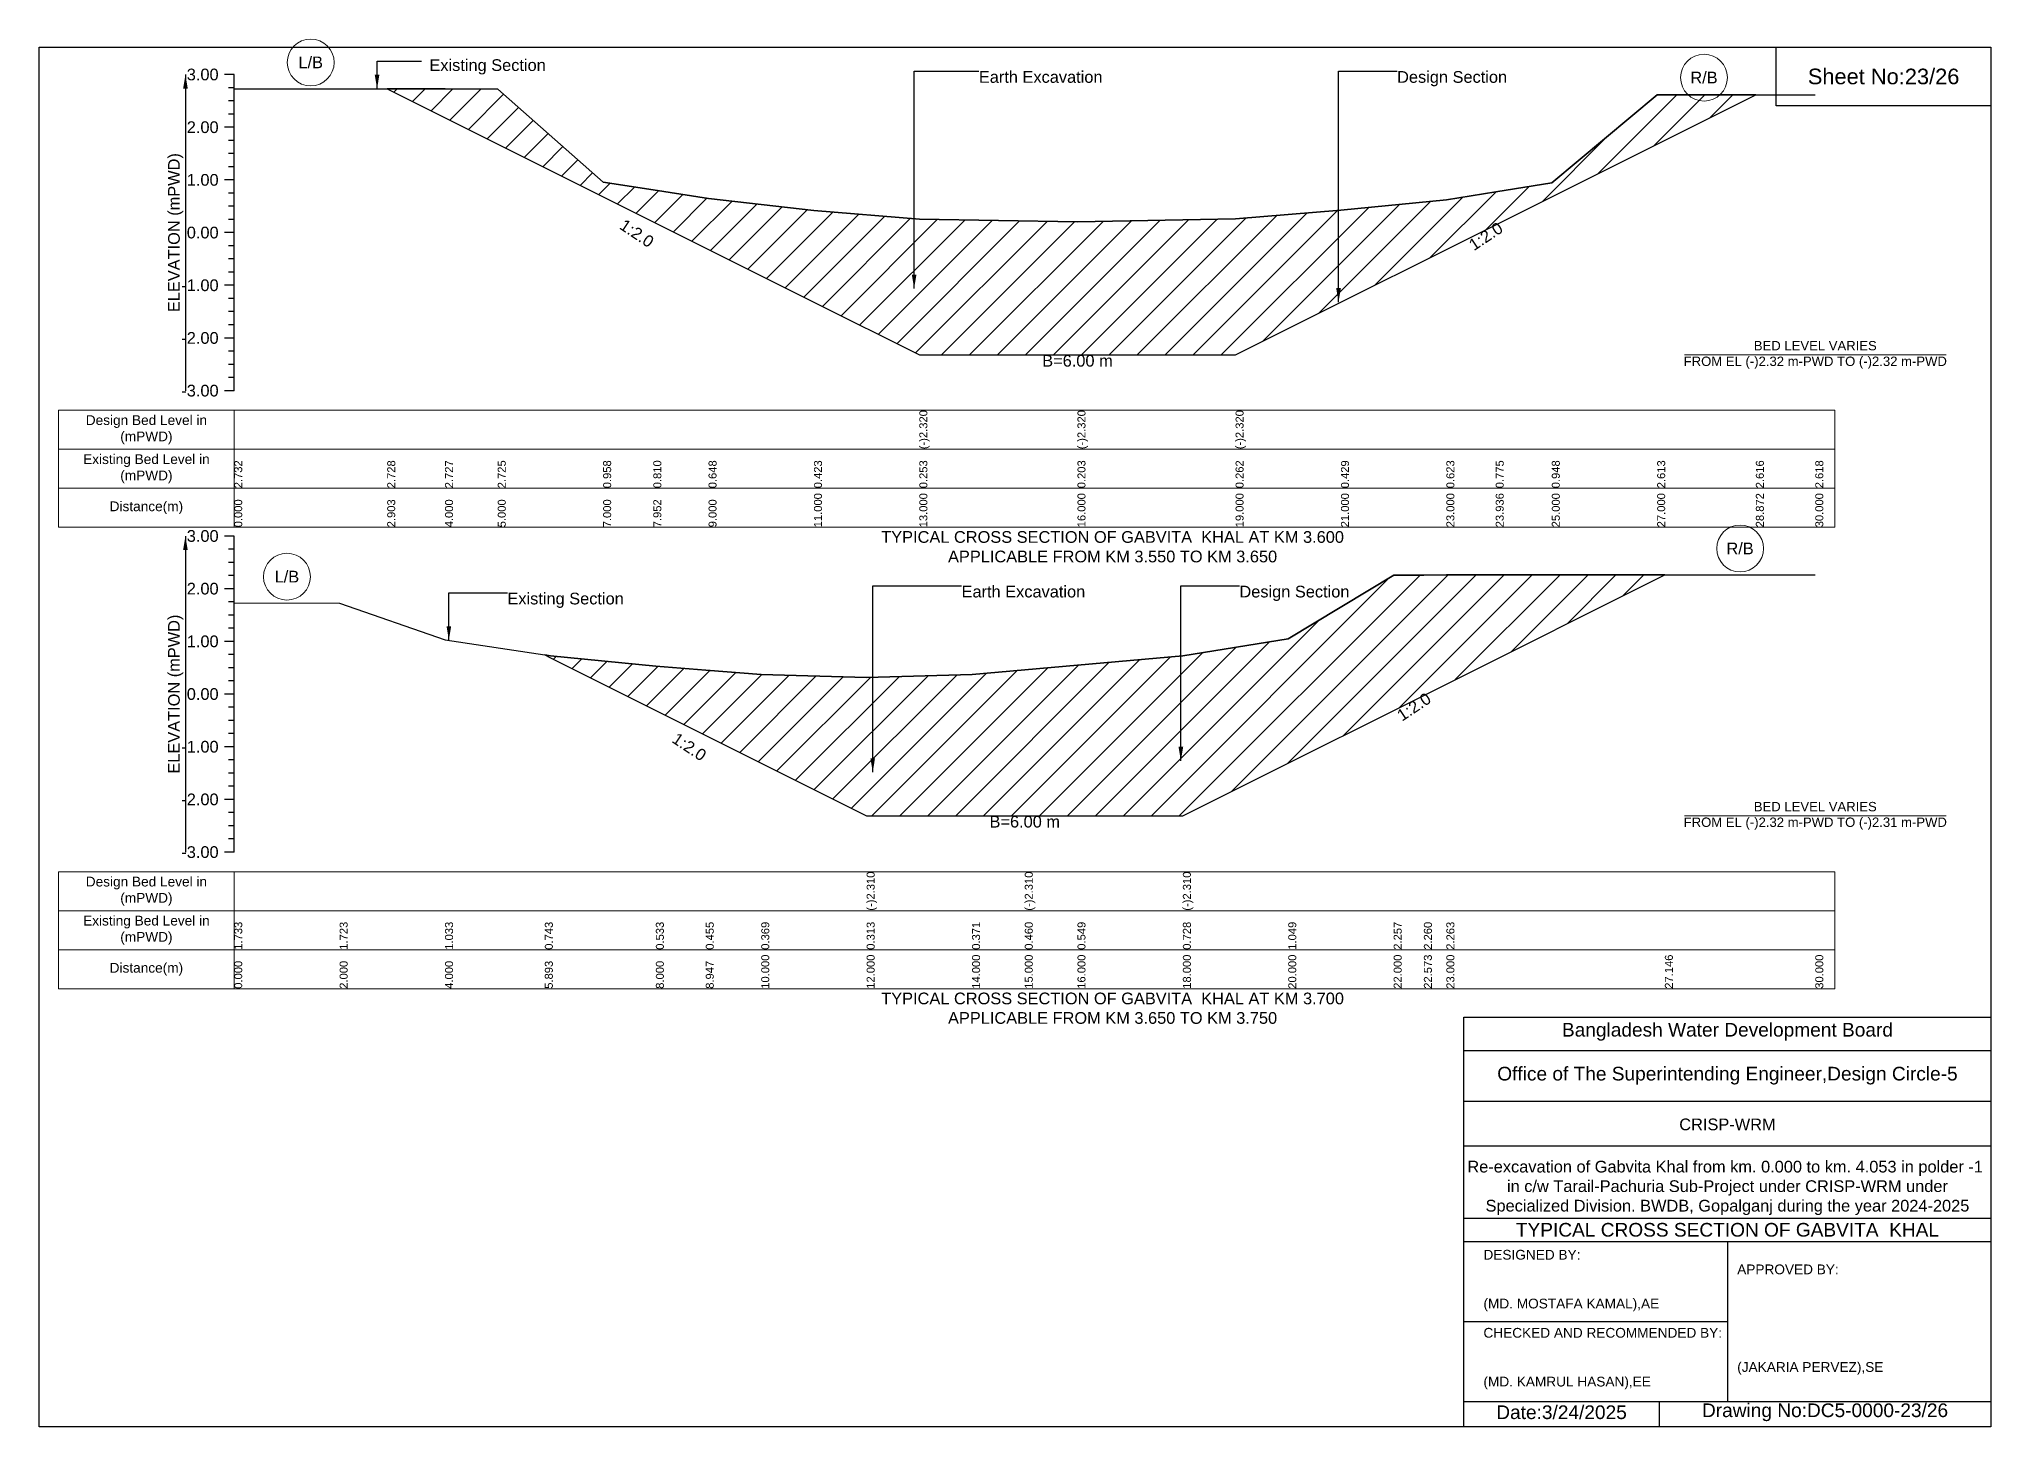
# Model space of a CAD drawing. Header units: feet. Extents: x 91000 to 358000, y -12982 to 34.
# Drawn here: x 320000 to 328000, y -5656 to 34 of the extents above; entities that cross this region are included whole.
import ezdxf

# ---------------------------------------------------------------- set-up
doc = ezdxf.new("R2010")
doc.units = ezdxf.units.FT
doc.header["$LTSCALE"] = 7
doc.header["$MEASUREMENT"] = 0
for name, color, linetype, lineweight in [('Cross section Data Border', 7, 'Continuous', 9), ('Cross Section Labels', 7, 'Continuous', 9), ('Existing_Bed_Level for Xsection', 7, 'Continuous', 25)]:
    doc.layers.add(name, color=color, linetype=linetype, lineweight=lineweight)
doc.styles.get("Standard").update_dxf_attribs({"font": 'arial.ttf'})
doc.dimstyles.get("Standard").update_dxf_attribs({"dimtxt": 0.18, "dimasz": 0.18, "dimexe": 0.18, "dimexo": 0.0625, "dimgap": 0.09, "dimtad": 0, "dimtih": 1, "dimtoh": 1, "dimdec": 4, "dimzin": 0, "dimdsep": 46, "dimtxsty": 'Standard', "dimcen": 0.09, "dimadec": 0, "dimazin": 0, "dimtfac": 1, "dimtdec": 4, "dimtofl": 0, "dimtmove": 0, "dimatfit": 3, "dimfxl": 1, "dimtolj": 1, "dimtzin": 0, "dimarcsym": 0})
pattern_1 = [(45, (0, 480), (-57.27565, 57.27565), [])]

msp = doc.modelspace()

# ---------------------------------------------------------------- hatches: boundary and pattern name
at = {"layer": 'Existing_Bed_Level for Xsection'}
h = msp.add_hatch(dxfattribs=at)
h.set_pattern_fill('ANSI31', color=256, scale=648, style=0)
h.set_pattern_definition(pattern_1)
h.paths.add_polyline_path([(321427.1, -170.5), (321664, -289), (321880, -397), (322312, -613), (322517.6, -715.7), (322744, -829), (323176, -1045), (323608, -1261), (324256, -1261), (324904, -1261), (325336, -1045), (325768, -829), (325970.2, -727.9), (326200, -613), (326632, -397), (327036.4, -194.8), (326632, -195.4), (326200, -555.1), (325970.2, -592.4), (325768, -625.3), (325336, -667.2), (324904, -703.3), (324256, -716), (323608, -705.2), (323176, -668.5), (322744, -619.9), (322517.6, -584.8), (322312, -552.9), (321880, -171.2), (321664, -170.8)])
h = msp.add_hatch(dxfattribs=at)
h.set_pattern_fill('ANSI31', color=256, scale=648, style=0)
h.set_pattern_definition(pattern_1)
h.paths.add_polyline_path([(322073, -2491.1), (322096, -2502.6), (322528, -2718.6), (322732.5, -2820.8), (322960, -2934.6), (323392, -3150.6), (323824, -3150.6), (324040, -3150.6), (324256, -3150.6), (324688, -3150.6), (325120, -2934.6), (325552, -2718.6), (325675.8, -2656.7), (325768, -2610.6), (326663.5, -2162.8), (325768, -2162.8), (325675.8, -2163.4), (325552, -2164.1), (325120, -2425), (324688, -2494.4), (324256, -2533), (324040, -2552.2), (323824, -2571.5), (323392, -2584), (322960, -2571.9), (322732.5, -2553.2), (322528, -2536.5), (322096, -2494.6)])

# ---------------------------------------------------------------- linework, layer by layer
for points in [[(320000, 0), (328000, 0), (328000, -5656), (320000, -5656)], [(327120, 0), (328000, 0), (328000, -240), (327120, -240)]]:
    msp.add_lwpolyline(points, close=True)
for points in [[(325840, -5656), (325840, -3976), (328000, -3976)], [(325840, -4112), (328000, -4112)], [(325840, -4320), (328000, -4320)], [(325840, -4504), (328000, -4504)], [(325840, -4800), (328000, -4800)], [(325840, -4896), (328000, -4896)], [(326920, -4896), (326920, -5552)], [(325840, -5224), (326920, -5224)], [(325840, -5552), (328000, -5552)], [(326640, -5552), (326640, -5656)]]:
    msp.add_lwpolyline(points)
at = {"layer": 'Cross section Data Border'}
for points in [[(320080, -1487.8), (327360, -1487.8), (327360, -1967.8), (320080, -1967.8)], [(320080, -3379.6), (327360, -3379.6), (327360, -3859.6), (320080, -3859.6)]]:
    msp.add_lwpolyline(points, close=True, dxfattribs=at)
for points in [[(320800, -1487.8), (320800, -1967.8)], [(320080, -1647.8), (327360, -1647.8)], [(320080, -1807.8), (327360, -1807.8)], [(320800, -3379.6), (320800, -3859.6)], [(320080, -3539.6), (327360, -3539.6)], [(320080, -3699.6), (327360, -3699.6)]]:
    msp.add_lwpolyline(points, dxfattribs=at)
at = {"layer": 'Cross Section Labels'}
for points in [[(326744.2, -1261), (327815.8, -1261)], [(326744.2, -3150.6), (327815.8, -3150.6)]]:
    msp.add_lwpolyline(points, dxfattribs=at)
for centre in [(321113.6, -62.1), (326823.9, -124.3), (326971.8, -2054.8), (321016, -2170.4)]:
    msp.add_circle(centre, 96, dxfattribs=at)
at = {"layer": 'Existing_Bed_Level for Xsection'}
for points in [[(320800, -111.8), (320760, -111.8)], [(320800, -1407.8), (320800, -1191.8), (320800, -975.8), (320800, -759.8), (320800, -543.8), (320800, -327.8), (320800, -111.8)], [(320800, -165.8), (320776, -165.8)], [(320800, -219.8), (320776, -219.8)], [(320800, -169.7), (321427.1, -170.5), (321664, -170.8), (321880, -171.2), (322312, -552.9), (322517.6, -584.8), (322744, -619.9), (323176, -668.5), (323608, -705.2), (323608, -705.2), (324256, -716), (324256, -716), (324904, -703.3), (324904, -703.3), (325336, -667.2), (325768, -625.3), (325970.2, -592.4), (326200, -555.1), (326632, -195.4), (327036.4, -194.8), (327280, -194.4)], [(320800, -273.8), (320776, -273.8)], [(320800, -327.8), (320760, -327.8)], [(320800, -381.8), (320776, -381.8)], [(320800, -435.8), (320776, -435.8)], [(320800, -543.8), (320760, -543.8)], [(320800, -489.8), (320776, -489.8)], [(320800, -597.8), (320776, -597.8)], [(320800, -651.8), (320776, -651.8)], [(320800, -705.8), (320776, -705.8)], [(320800, -759.8), (320760, -759.8)], [(320800, -813.8), (320776, -813.8)], [(320800, -867.8), (320776, -867.8)], [(320800, -921.8), (320776, -921.8)], [(320800, -975.8), (320760, -975.8)], [(320800, -1029.8), (320776, -1029.8)], [(320800, -1083.8), (320776, -1083.8)], [(320800, -1191.8), (320760, -1191.8)], [(320800, -1137.8), (320776, -1137.8)], [(320800, -1245.8), (320776, -1245.8)], [(320800, -1299.8), (320776, -1299.8)], [(320800, -1353.8), (320776, -1353.8)], [(320800, -1407.8), (320760, -1407.8)], [(320800, -2003.6), (320760, -2003.6)], [(320800, -2057.6), (320776, -2057.6)], [(320800, -3299.6), (320800, -3083.6), (320800, -2867.6), (320800, -2651.6), (320800, -2435.6), (320800, -2219.6), (320800, -2003.6)], [(320800, -2111.6), (320776, -2111.6)], [(320800, -2219.6), (320760, -2219.6)], [(320800, -2165.6), (320776, -2165.6)], [(320800, -2277.3), (321232, -2279.4), (321664, -2428.5), (322073, -2491.1), (322096, -2494.6), (322528, -2536.5), (322732.5, -2553.2), (322960, -2571.9), (323392, -2584), (323392, -2584), (323824, -2571.5), (324040, -2552.2), (324040, -2552.2), (324256, -2533), (324688, -2494.4), (324688, -2494.4), (325120, -2425), (325552, -2164.1), (325675.8, -2163.4), (325768, -2162.8), (326663.5, -2162.8), (327280, -2162.8)], [(320800, -2273.6), (320776, -2273.6)], [(320800, -2327.6), (320776, -2327.6)], [(320800, -2381.6), (320776, -2381.6)], [(320800, -2435.6), (320760, -2435.6)], [(320800, -2489.6), (320776, -2489.6)], [(320800, -2543.6), (320776, -2543.6)], [(320800, -2597.6), (320776, -2597.6)], [(320800, -2651.6), (320760, -2651.6)], [(320800, -2705.6), (320776, -2705.6)], [(320800, -2759.6), (320776, -2759.6)], [(320800, -2867.6), (320760, -2867.6)], [(320800, -2813.6), (320776, -2813.6)], [(320800, -2921.6), (320776, -2921.6)], [(320800, -2975.6), (320776, -2975.6)], [(320800, -3029.6), (320776, -3029.6)], [(320800, -3083.6), (320760, -3083.6)], [(320800, -3137.6), (320776, -3137.6)], [(320800, -3191.6), (320776, -3191.6)], [(320800, -3245.6), (320776, -3245.6)], [(320800, -3299.6), (320760, -3299.6)]]:
    msp.add_lwpolyline(points, dxfattribs=at)
for points in [[(321427.1, -170.5), (321427.1, -170.5), (321664, -289), (321880, -397), (322312, -613), (322517.6, -715.7), (322744, -829), (323176, -1045), (323608, -1261), (323608, -1261), (324256, -1261), (324256, -1261), (324904, -1261), (324904, -1261), (325336, -1045), (325768, -829), (325970.2, -727.9), (326200, -613), (326632, -397), (327036.4, -194.8), (327036.4, -194.8), (327036.4, -194.8), (326632, -195.4), (326200, -555.1), (325970.2, -592.4), (325768, -625.3), (325336, -667.2), (324904, -703.3), (324904, -703.3), (324256, -716), (324256, -716), (323608, -705.2), (323608, -705.2), (323176, -668.5), (322744, -619.9), (322517.6, -584.8), (322312, -552.9), (321880, -171.2), (321664, -170.8), (321427.1, -170.5)], [(322073, -2491.1), (322073, -2491.1), (322096, -2502.6), (322528, -2718.6), (322732.5, -2820.8), (322960, -2934.6), (323392, -3150.6), (323392, -3150.6), (323824, -3150.6), (324040, -3150.6), (324040, -3150.6), (324256, -3150.6), (324688, -3150.6), (324688, -3150.6), (325120, -2934.6), (325552, -2718.6), (325675.8, -2656.7), (325768, -2610.6), (326663.5, -2162.8), (326663.5, -2162.8), (326663.5, -2162.8), (325768, -2162.8), (325675.8, -2163.4), (325552, -2164.1), (325120, -2425), (324688, -2494.4), (324688, -2494.4), (324256, -2533), (324040, -2552.2), (324040, -2552.2), (323824, -2571.5), (323392, -2584), (323392, -2584), (322960, -2571.9), (322732.5, -2553.2), (322528, -2536.5), (322096, -2494.6), (322073, -2491.1)]]:
    msp.add_lwpolyline(points, close=True, dxfattribs=at)

# ---------------------------------------------------------------- texts
at = {"attachment_point": 5}
for s, insert, char_height in [('Sheet No:23/26', (327560, -120), 64), ('Bangladesh Water Development Board', (326920, -4036), 56), ('Office of The Superintending Engineer,Design Circle-5', (326920, -4216), 56)]:
    msp.add_mtext(s, dxfattribs=dict(at, insert=insert, char_height=char_height))
for s, insert, char_height, width, attachment_point in [('CRISP-WRM', (326920, -4416), 48, 2240, 5), ('Re-excavation of Gabvita Khal from km. 0.000 to km. 4.053 in polder -1  in c/w Tarail-Pachuria Sub-Project under CRISP-WRM under Specialized Division. BWDB, Gopalganj during the year 2024-2025', (326920, -4676), 48, 2160, 5), ('TYPICAL CROSS SECTION OF GABVITA  KHAL', (326920, -4848), 56, 2240, 5), ('DESIGNED BY:^J^J^J(MD. MOSTAFA KAMAL),AE', (325920, -5056), 40, 1120, 4), ('APPROVED BY:^J^J^J^J^J^J(JAKARIA PERVEZ),SE', (326960, -5216), 40, 1120, 4), ('CHECKED AND RECOMMENDED BY:^J^J^J(MD. KAMRUL HASAN),EE', (325920, -5376), 40, 1120, 4), ('Date:3/24/2025 ', (326240, -5596), 56, 1120, 5), ('Drawing No:DC5-0000-23/26', (327320, -5596), 56, 1760, 5)]:
    msp.add_mtext(s, dxfattribs=dict(insert=insert, char_height=char_height, width=width, attachment_point=attachment_point))
at = {"layer": 'Cross section Data Border', "char_height": 40, "width": 640, "attachment_point": 5}
for s, insert in [('Design Bed Level in (mPWD)', (320440, -1567.8)), ('Existing Bed Level in (mPWD)', (320440, -1727.8)), ('Distance(m)', (320440, -1887.8)), ('Design Bed Level in (mPWD)', (320440, -3459.6)), ('Existing Bed Level in (mPWD)', (320440, -3619.6)), ('Distance(m)', (320440, -3779.6))]:
    msp.add_mtext(s, dxfattribs=dict(at, insert=insert))
at = {"layer": 'Cross Section Labels'}
for s, insert, char_height, attachment_point in [('L/B', (321113.6, -62.1), 48, 5), ('Existing Section', (321599.9, -49), 48, 1), ('Earth Excavation', (323851.8, -97.6), 48, 1), ('Design Section', (325566, -97.6), 48, 1), ('R/B', (326823.9, -124.3), 48, 5), ('B=6.00 m', (324256, -1261), 48, 2), ('BED LEVEL VARIES ^JFROM EL (-)2.32 m-PWD TO (-)2.32 m-PWD', (327280, -1261), 38.4, 5), ('TYPICAL CROSS SECTION OF GABVITA  KHAL AT KM 3.600^JAPPLICABLE FROM KM 3.550 TO KM 3.650', (324400, -2047.8), 48, 5), ('R/B', (326971.8, -2054.8), 48, 5), ('L/B', (321016, -2170.4), 48, 5), ('Existing Section', (321919.6, -2235.9), 48, 1), ('Earth Excavation', (323781, -2207.4), 48, 1), ('Design Section', (324919.8, -2207.4), 48, 1), ('BED LEVEL VARIES ^JFROM EL (-)2.32 m-PWD TO (-)2.31 m-PWD', (327280, -3150.6), 38.4, 5), ('B=6.00 m', (324040, -3150.6), 48, 2), ('TYPICAL CROSS SECTION OF GABVITA  KHAL AT KM 3.700^JAPPLICABLE FROM KM 3.650 TO KM 3.750', (324400, -3939.6), 48, 5)]:
    msp.add_mtext(s, dxfattribs=dict(at, insert=insert, char_height=char_height, attachment_point=attachment_point))
at = {"layer": 'Cross Section Labels', "char_height": 48, "attachment_point": 2}
for insert, rotation in [((322463.6, -742.7), 326.30993), ((325916.2, -754.9), 33.69007), ((325621.8, -2683.7), 33.69007), ((322678.5, -2847.8), 326.30993)]:
    msp.add_mtext('1:2.0', dxfattribs=dict(at, insert=insert, rotation=rotation))
at = {"layer": 'Existing_Bed_Level for Xsection', "char_height": 48, "attachment_point": 6}
for s, insert in [('3.00', (320736, -111.8)), ('2.00', (320736, -327.8)), ('1.00', (320736, -543.8)), ('0.00', (320736, -759.8)), ('-1.00', (320736, -975.8)), ('-2.00', (320736, -1191.8)), ('-3.00', (320736, -1407.8)), ('3.00', (320736, -2003.6)), ('2.00', (320736, -2219.6)), ('1.00', (320736, -2435.6)), ('0.00', (320736, -2651.6)), ('-1.00', (320736, -2867.6)), ('-2.00', (320736, -3083.6)), ('-3.00', (320736, -3299.6))]:
    msp.add_mtext(s, dxfattribs=dict(at, insert=insert))
at = {"layer": 'Existing_Bed_Level for Xsection', "rotation": 90}
for s, insert, char_height, attachment_point in [('ELEVATION (mPWD)', (320560, -759.8), 48, 5), ('(-)2.320', (323608, -1647.8), 32.8, 1), ('(-)2.320', (324256, -1647.8), 32.8, 1), ('(-)2.320', (324904, -1647.8), 32.8, 1), ('2.732', (320800, -1807.8), 32.8, 1), ('2.728', (321427.1, -1807.8), 32.8, 1), ('2.727', (321664, -1807.8), 32.8, 1), ('2.725', (321880, -1807.8), 32.8, 1), ('0.958', (322312, -1807.8), 32.8, 1), ('0.810', (322517.6, -1807.8), 32.8, 1), ('0.648', (322744, -1807.8), 32.8, 1), ('0.423', (323176, -1807.8), 32.8, 1), ('0.253', (323608, -1807.8), 32.8, 1), ('0.203', (324256, -1807.8), 32.8, 1), ('0.262', (324904, -1807.8), 32.8, 1), ('0.429', (325336, -1807.8), 32.8, 1), ('0.623', (325768, -1807.8), 32.8, 1), ('0.775', (325970.2, -1807.8), 32.8, 1), ('0.948', (326200, -1807.8), 32.8, 1), ('2.613', (326632, -1807.8), 32.8, 1), ('2.616', (327036.4, -1807.8), 32.8, 1), ('2.618', (327280, -1807.8), 32.8, 1), ('11.000', (323176, -1967.8), 32.8, 1), ('13.000', (323608, -1967.8), 32.8, 1), ('16.000', (324256, -1967.8), 32.8, 1), ('19.000', (324904, -1967.8), 32.8, 1), ('21.000', (325336, -1967.8), 32.8, 1), ('23.000', (325768, -1967.8), 32.8, 1), ('23.936', (325970.2, -1967.8), 32.8, 1), ('25.000', (326200, -1967.8), 32.8, 1), ('27.000', (326632, -1967.8), 32.8, 1), ('28.872', (327036.4, -1967.8), 32.8, 1), ('30.000', (327280, -1967.8), 32.8, 1), ('0.000', (320800, -1967.8), 32.8, 1), ('2.903', (321427.1, -1967.8), 32.8, 1), ('4.000', (321664, -1967.8), 32.8, 1), ('5.000', (321880, -1967.8), 32.8, 1), ('7.000', (322312, -1967.8), 32.8, 1), ('7.952', (322517.6, -1967.8), 32.8, 1), ('9.000', (322744, -1967.8), 32.8, 1), ('ELEVATION (mPWD)', (320560, -2651.6), 48, 5), ('(-)2.310', (323392, -3539.6), 32.8, 1), ('(-)2.310', (324040, -3539.6), 32.8, 1), ('(-)2.310', (324688, -3539.6), 32.8, 1), ('1.733', (320800, -3699.6), 32.8, 1), ('1.723', (321232, -3699.6), 32.8, 1), ('1.033', (321664, -3699.6), 32.8, 1), ('0.743', (322073, -3699.6), 32.8, 1), ('0.533', (322528, -3699.6), 32.8, 1), ('0.455', (322732.5, -3699.6), 32.8, 1), ('0.369', (322960, -3699.6), 32.8, 1), ('0.313', (323392, -3699.6), 32.8, 1), ('0.371', (323824, -3699.6), 32.8, 1), ('0.460', (324040, -3699.6), 32.8, 1), ('0.549', (324256, -3699.6), 32.8, 1), ('0.728', (324688, -3699.6), 32.8, 1), ('1.049', (325120, -3699.6), 32.8, 1), ('2.257', (325552, -3699.6), 32.8, 1), ('2.260', (325675.8, -3699.6), 32.8, 1), ('2.263', (325768, -3699.6), 32.8, 1), ('0.000', (320800, -3859.6), 32.8, 1), ('2.000', (321232, -3859.6), 32.8, 1), ('4.000', (321664, -3859.6), 32.8, 1), ('5.893', (322073, -3859.6), 32.8, 1), ('8.000', (322528, -3859.6), 32.8, 1), ('8.947', (322732.5, -3859.6), 32.8, 1), ('10.000', (322960, -3859.6), 32.8, 1), ('12.000', (323392, -3859.6), 32.8, 1), ('14.000', (323824, -3859.6), 32.8, 1), ('15.000', (324040, -3859.6), 32.8, 1), ('16.000', (324256, -3859.6), 32.8, 1), ('18.000', (324688, -3859.6), 32.8, 1), ('20.000', (325120, -3859.6), 32.8, 1), ('22.000', (325552, -3859.6), 32.8, 1), ('22.573', (325675.8, -3859.6), 32.8, 1), ('23.000', (325768, -3859.6), 32.8, 1), ('27.146', (326663.5, -3859.6), 32.8, 1), ('30.000', (327280, -3859.6), 32.8, 1)]:
    msp.add_mtext(s, dxfattribs=dict(at, insert=insert, char_height=char_height, attachment_point=attachment_point))

# ---------------------------------------------------------------- leaders
at = {"layer": 'Cross Section Labels', "annotation_type": 0, "has_hookline": 1, "hookline_direction": 0}
for points, text_width in [([(321385.4, -170.5), (321385.4, -56.7), (321566.9, -56.7)], 467.2), ([(323586.6, -989.2), (323586.6, -97.6), (323851.7, -97.6)], 497), ([(325326, -1045), (325326, -97.6), (325565.9, -97.6)], 441.2), ([(321679.6, -2430.9), (321679.6, -2235.9), (321919.6, -2235.9)], 467.2), ([(323416.9, -2972), (323416.9, -2207.4), (323780.9, -2207.4)], 497), ([(324679.8, -2925.3), (324679.8, -2207.4), (324919.7, -2207.4)], 441.2)]:
    msp.add_leader(points, dimstyle='Standard', override={"dimasz": 57.6}, dxfattribs=dict(at, text_width=text_width))
at = {"layer": 'Existing_Bed_Level for Xsection'}
for points in [[(320600, -111.8), (320600, -1407.8)], [(320600, -2003.6), (320600, -3299.6)]]:
    msp.add_leader(points, dimstyle='Standard', override={"dimasz": 57.6}, dxfattribs=at)

doc.saveas('drawing.dxf')
